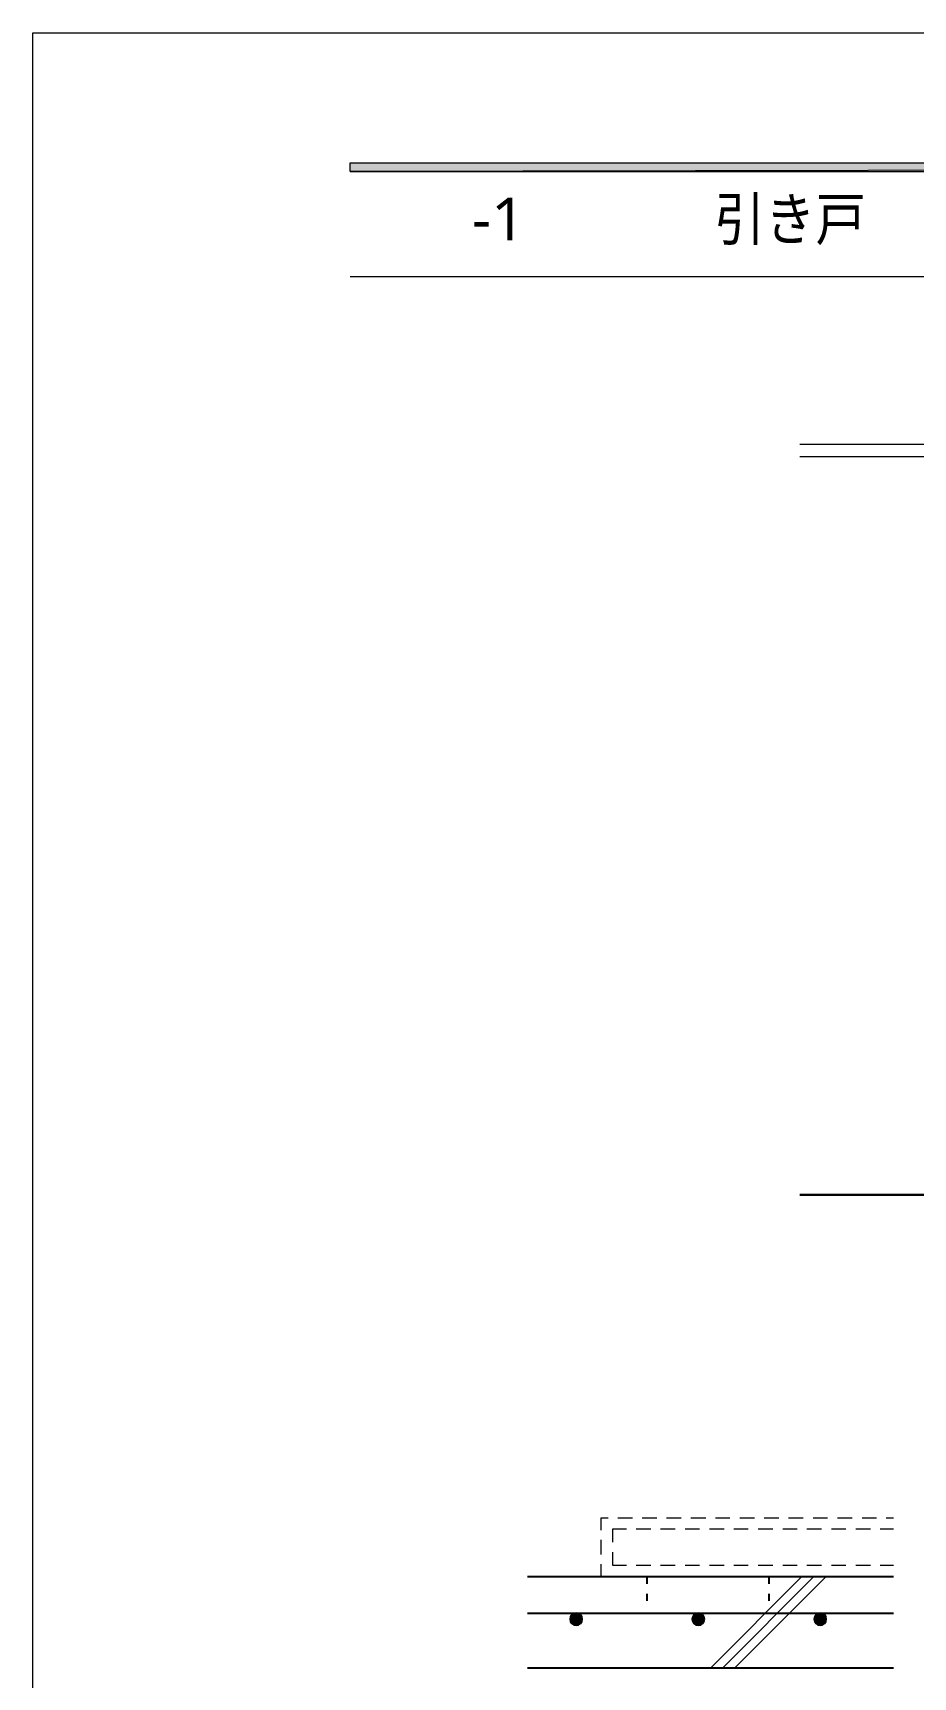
# Model space of a CAD drawing. Header units: millimetres. Extents: x 0 to 420, y 0 to 297.
# Drawn here: x 0.2 to 72.3, y 162.2 to 297 of the extents above; entities that cross this region are included whole.
import ezdxf
from ezdxf.enums import TextEntityAlignment as Align

# ---------------------------------------------------------------- set-up
doc = ezdxf.new("R2010")
doc.units = ezdxf.units.MM
doc.styles.add('kst32b', font='NotoSansJP-Variable.ttf')

msp = doc.modelspace()

# ---------------------------------------------------------------- hatches: boundary and pattern name
h = msp.add_hatch(color=7)
h.paths.add_polyline_path([(394.17, 285.62), (394.17, 286.32), (26.18, 285.62), (394.17, 285.62)])
h.paths.add_polyline_path([(394.17, 286.32), (26.18, 285.62), (26.18, 286.32), (394.17, 286.32)])
h = msp.add_hatch(color=7)
h.paths.add_polyline_path([(44.37, 167.32), (44.26, 167.15), (44.73, 166.96), (44.37, 167.32)])
h.paths.add_polyline_path([(44.26, 167.15), (44.73, 166.96), (44.24, 166.96), (44.26, 167.15)])
h.paths.add_polyline_path([(44.73, 166.96), (44.24, 166.96), (44.26, 166.77), (44.73, 166.96)])
h = msp.add_hatch(color=7)
h.paths.add_polyline_path([(44.92, 167.43), (44.73, 167.47), (44.73, 166.96), (44.92, 167.43)])
h.paths.add_polyline_path([(44.73, 167.47), (44.73, 166.96), (44.53, 167.43), (44.73, 167.47)])
h.paths.add_polyline_path([(44.73, 166.96), (44.53, 167.43), (44.37, 167.32), (44.73, 166.96)])
h = msp.add_hatch(color=7)
h.paths.add_polyline_path([(45.23, 166.96), (45.19, 167.15), (44.73, 166.96), (45.23, 166.96)])
h.paths.add_polyline_path([(45.19, 167.15), (44.73, 166.96), (45.09, 167.32), (45.19, 167.15)])
h.paths.add_polyline_path([(44.73, 166.96), (45.09, 167.32), (44.92, 167.43), (44.73, 166.96)])
h = msp.add_hatch(color=7)
h.paths.add_polyline_path([(54.38, 167.32), (54.27, 167.15), (54.74, 166.96), (54.38, 167.32)])
h.paths.add_polyline_path([(54.27, 167.15), (54.74, 166.96), (54.23, 166.96), (54.27, 167.15)])
h.paths.add_polyline_path([(54.74, 166.96), (54.23, 166.96), (54.27, 166.77), (54.74, 166.96)])
h = msp.add_hatch(color=7)
h.paths.add_polyline_path([(54.93, 167.43), (54.74, 167.47), (54.74, 166.96), (54.93, 167.43)])
h.paths.add_polyline_path([(54.74, 167.47), (54.74, 166.96), (54.55, 167.43), (54.74, 167.47)])
h.paths.add_polyline_path([(54.74, 166.96), (54.55, 167.43), (54.38, 167.32), (54.74, 166.96)])
h = msp.add_hatch(color=7)
h.paths.add_polyline_path([(55.22, 166.96), (55.18, 167.15), (54.74, 166.96), (55.22, 166.96)])
h.paths.add_polyline_path([(55.18, 167.15), (54.74, 166.96), (55.08, 167.32), (55.18, 167.15)])
h.paths.add_polyline_path([(54.74, 166.96), (55.08, 167.32), (54.93, 167.43), (54.74, 166.96)])
h = msp.add_hatch(color=7)
h.paths.add_polyline_path([(64.37, 167.32), (64.26, 167.15), (64.73, 166.96), (64.37, 167.32)])
h.paths.add_polyline_path([(64.26, 167.15), (64.73, 166.96), (64.22, 166.96), (64.26, 167.15)])
h.paths.add_polyline_path([(64.73, 166.96), (64.22, 166.96), (64.26, 166.77), (64.73, 166.96)])
h = msp.add_hatch(color=7)
h.paths.add_polyline_path([(64.92, 167.43), (64.73, 167.47), (64.73, 166.96), (64.92, 167.43)])
h.paths.add_polyline_path([(64.73, 167.47), (64.73, 166.96), (64.54, 167.43), (64.73, 167.47)])
h.paths.add_polyline_path([(64.73, 166.96), (64.54, 167.43), (64.37, 167.32), (64.73, 166.96)])
h = msp.add_hatch(color=7)
h.paths.add_polyline_path([(65.24, 166.96), (65.19, 167.15), (64.73, 166.96), (65.24, 166.96)])
h.paths.add_polyline_path([(65.19, 167.15), (64.73, 166.96), (65.09, 167.32), (65.19, 167.15)])
h.paths.add_polyline_path([(64.73, 166.96), (65.09, 167.32), (64.92, 167.43), (64.73, 166.96)])
h = msp.add_hatch(color=7)
h.paths.add_polyline_path([(44.26, 166.77), (44.37, 166.62), (44.73, 166.96), (44.26, 166.77)])
h.paths.add_polyline_path([(44.37, 166.62), (44.73, 166.96), (44.53, 166.5), (44.37, 166.62)])
h.paths.add_polyline_path([(44.73, 166.96), (44.53, 166.5), (44.73, 166.48), (44.73, 166.96)])
h = msp.add_hatch(color=7)
h.paths.add_polyline_path([(44.73, 166.48), (44.92, 166.5), (44.73, 166.96), (44.73, 166.48)])
h.paths.add_polyline_path([(44.92, 166.5), (44.73, 166.96), (45.09, 166.62), (44.92, 166.5)])
h.paths.add_polyline_path([(44.73, 166.96), (45.09, 166.62), (45.19, 166.77), (44.73, 166.96)])
for points in [[(45.19, 166.77), (45.23, 166.96), (44.73, 166.96), (45.19, 166.77)], [(55.18, 166.77), (55.22, 166.96), (54.74, 166.96), (55.18, 166.77)], [(65.19, 166.77), (65.24, 166.96), (64.73, 166.96), (65.19, 166.77)]]:
    msp.add_hatch(color=7).paths.add_polyline_path(points)
h = msp.add_hatch(color=7)
h.paths.add_polyline_path([(54.27, 166.77), (54.38, 166.62), (54.74, 166.96), (54.27, 166.77)])
h.paths.add_polyline_path([(54.38, 166.62), (54.74, 166.96), (54.55, 166.5), (54.38, 166.62)])
h.paths.add_polyline_path([(54.74, 166.96), (54.55, 166.5), (54.74, 166.48), (54.74, 166.96)])
h = msp.add_hatch(color=7)
h.paths.add_polyline_path([(54.74, 166.48), (54.93, 166.5), (54.74, 166.96), (54.74, 166.48)])
h.paths.add_polyline_path([(54.93, 166.5), (54.74, 166.96), (55.08, 166.62), (54.93, 166.5)])
h.paths.add_polyline_path([(54.74, 166.96), (55.08, 166.62), (55.18, 166.77), (54.74, 166.96)])
h = msp.add_hatch(color=7)
h.paths.add_polyline_path([(64.26, 166.77), (64.37, 166.62), (64.73, 166.96), (64.26, 166.77)])
h.paths.add_polyline_path([(64.37, 166.62), (64.73, 166.96), (64.54, 166.5), (64.37, 166.62)])
h.paths.add_polyline_path([(64.73, 166.96), (64.54, 166.5), (64.73, 166.48), (64.73, 166.96)])
h = msp.add_hatch(color=7)
h.paths.add_polyline_path([(64.73, 166.48), (64.92, 166.5), (64.73, 166.96), (64.73, 166.48)])
h.paths.add_polyline_path([(64.92, 166.5), (64.73, 166.96), (65.09, 166.62), (64.92, 166.5)])
h.paths.add_polyline_path([(64.73, 166.96), (65.09, 166.62), (65.19, 166.77), (64.73, 166.96)])

# ---------------------------------------------------------------- linework, layer by layer
at = {"lineweight": 13}
msp.add_lwpolyline([(0.19, 0), (0.19, 296.97), (420.16, 296.97), (420.16, 0)], close=True, dxfattribs=at)
at = {"lineweight": 0}
for points in [[(394.17, 285.62), (394.17, 286.32), (26.18, 285.62)], [(394.17, 286.32), (26.18, 285.62), (26.18, 286.32)], [(44.26, 167.15), (44.73, 166.96), (44.24, 166.96)], [(44.37, 167.32), (44.26, 167.15), (44.73, 166.96)], [(44.73, 166.96), (44.53, 167.43), (44.37, 167.32)], [(44.73, 167.47), (44.73, 166.96), (44.53, 167.43)], [(44.92, 167.43), (44.73, 167.47), (44.73, 166.96)], [(44.73, 166.96), (45.09, 167.32), (44.92, 167.43)], [(45.19, 167.15), (44.73, 166.96), (45.09, 167.32)], [(45.23, 166.96), (45.19, 167.15), (44.73, 166.96)], [(54.27, 167.15), (54.74, 166.96), (54.23, 166.96)], [(54.38, 167.32), (54.27, 167.15), (54.74, 166.96)], [(54.74, 166.96), (54.55, 167.43), (54.38, 167.32)], [(54.74, 167.47), (54.74, 166.96), (54.55, 167.43)], [(54.93, 167.43), (54.74, 167.47), (54.74, 166.96)], [(54.74, 166.96), (55.08, 167.32), (54.93, 167.43)], [(55.18, 167.15), (54.74, 166.96), (55.08, 167.32)], [(55.22, 166.96), (55.18, 167.15), (54.74, 166.96)], [(64.26, 167.15), (64.73, 166.96), (64.22, 166.96)], [(64.37, 167.32), (64.26, 167.15), (64.73, 166.96)], [(64.73, 166.96), (64.54, 167.43), (64.37, 167.32)], [(64.73, 167.47), (64.73, 166.96), (64.54, 167.43)], [(64.92, 167.43), (64.73, 167.47), (64.73, 166.96)], [(64.73, 166.96), (65.09, 167.32), (64.92, 167.43)], [(65.19, 167.15), (64.73, 166.96), (65.09, 167.32)], [(65.24, 166.96), (65.19, 167.15), (64.73, 166.96)], [(44.73, 166.96), (44.24, 166.96), (44.26, 166.77)], [(44.26, 166.77), (44.37, 166.62), (44.73, 166.96)], [(44.37, 166.62), (44.73, 166.96), (44.53, 166.5)], [(44.73, 166.96), (44.53, 166.5), (44.73, 166.48)], [(44.73, 166.48), (44.92, 166.5), (44.73, 166.96)], [(44.92, 166.5), (44.73, 166.96), (45.09, 166.62)], [(44.73, 166.96), (45.09, 166.62), (45.19, 166.77)], [(45.19, 166.77), (45.23, 166.96), (44.73, 166.96)], [(54.74, 166.96), (54.23, 166.96), (54.27, 166.77)], [(54.27, 166.77), (54.38, 166.62), (54.74, 166.96)], [(54.38, 166.62), (54.74, 166.96), (54.55, 166.5)], [(54.74, 166.96), (54.55, 166.5), (54.74, 166.48)], [(54.74, 166.48), (54.93, 166.5), (54.74, 166.96)], [(54.93, 166.5), (54.74, 166.96), (55.08, 166.62)], [(54.74, 166.96), (55.08, 166.62), (55.18, 166.77)], [(55.18, 166.77), (55.22, 166.96), (54.74, 166.96)], [(64.73, 166.96), (64.22, 166.96), (64.26, 166.77)], [(64.26, 166.77), (64.37, 166.62), (64.73, 166.96)], [(64.37, 166.62), (64.73, 166.96), (64.54, 166.5)], [(64.73, 166.96), (64.54, 166.5), (64.73, 166.48)], [(64.73, 166.48), (64.92, 166.5), (64.73, 166.96)], [(64.92, 166.5), (64.73, 166.96), (65.09, 166.62)], [(64.73, 166.96), (65.09, 166.62), (65.19, 166.77)], [(65.19, 166.77), (65.24, 166.96), (64.73, 166.96)]]:
    msp.add_lwpolyline(points, close=True, dxfattribs=at)
at = {"lineweight": 13}
for points in [[(394.17, 276.99), (26.18, 276.99)], [(63.03, 263.25), (103.23, 263.25), (103.23, 262.23)], [(104.22, 201.74), (104.22, 262.23), (63.03, 262.23)], [(47.33, 175.26), (46.74, 175.26)], [(46.74, 175.26), (46.74, 174.27)], [(49.32, 175.26), (48.13, 175.26)], [(51.33, 175.26), (50.12, 175.26)], [(53.32, 175.26), (52.13, 175.26)], [(55.33, 175.26), (54.12, 175.26)], [(57.32, 175.26), (56.13, 175.26)], [(59.33, 175.26), (58.12, 175.26)], [(61.32, 175.26), (60.13, 175.26)], [(63.33, 175.26), (62.12, 175.26)], [(65.32, 175.26), (64.14, 175.26)], [(67.33, 175.26), (66.12, 175.26)], [(69.32, 175.26), (68.14, 175.26)], [(70.72, 175.26), (70.13, 175.26)], [(47.73, 174.37), (48.83, 174.37)], [(47.73, 173.27), (47.73, 174.37)], [(49.64, 174.37), (50.82, 174.37)], [(51.63, 174.37), (52.83, 174.37)], [(53.64, 174.37), (54.82, 174.37)], [(55.63, 174.37), (56.83, 174.37)], [(57.64, 174.37), (58.82, 174.37)], [(59.63, 174.37), (60.83, 174.37)], [(61.64, 174.37), (62.82, 174.37)], [(63.63, 174.37), (64.83, 174.37)], [(65.64, 174.37), (66.82, 174.37)], [(67.63, 174.37), (68.83, 174.37)], [(69.64, 174.37), (70.72, 174.37)], [(46.74, 173.46), (46.74, 172.28)], [(46.74, 171.47), (46.74, 170.48)], [(47.73, 171.37), (47.73, 172.47)], [(48.83, 171.37), (47.73, 171.37)], [(50.82, 171.37), (49.64, 171.37)], [(52.83, 171.37), (51.63, 171.37)], [(54.82, 171.37), (53.64, 171.37)], [(56.83, 171.37), (55.63, 171.37)], [(58.82, 171.37), (57.64, 171.37)], [(60.83, 171.37), (59.63, 171.37)], [(62.82, 171.37), (61.64, 171.37)], [(64.83, 171.37), (63.63, 171.37)], [(66.82, 171.37), (65.64, 171.37)], [(68.83, 171.37), (67.63, 171.37)], [(70.72, 171.37), (69.64, 171.37)], [(63.2, 170.48), (55.71, 162.96)], [(56.71, 162.96), (64.2, 170.48)], [(65.19, 170.48), (57.7, 162.96)]]:
    msp.add_lwpolyline(points, dxfattribs=at)
at = {"lineweight": 30}
msp.add_lwpolyline([(63.03, 201.74), (195.33, 201.74)], dxfattribs=at)
at = {"lineweight": 25}
for points in [[(40.72, 170.48), (70.72, 170.48)], [(50.52, 169.86), (50.52, 170.48)], [(60.54, 169.86), (60.54, 170.48)], [(50.52, 168.47), (50.52, 169.06)], [(60.54, 168.47), (60.54, 169.06)], [(40.72, 167.47), (70.72, 167.47)], [(70.72, 162.96), (40.72, 162.96)]]:
    msp.add_lwpolyline(points, dxfattribs=at)
for points in [[(45.21, 166.97), (45.17, 167.17), (45.07, 167.32), (44.91, 167.43), (44.71, 167.47), (44.52, 167.43), (44.36, 167.32), (44.26, 167.17), (44.22, 166.97), (44.26, 166.78), (44.36, 166.62), (44.52, 166.51), (44.71, 166.48), (44.91, 166.51), (45.07, 166.62), (45.17, 166.78)], [(55.22, 166.97), (55.18, 167.17), (55.08, 167.32), (54.92, 167.43), (54.73, 167.47), (54.53, 167.43), (54.37, 167.32), (54.27, 167.17), (54.23, 166.97), (54.27, 166.78), (54.37, 166.62), (54.53, 166.51), (54.73, 166.48), (54.92, 166.51), (55.08, 166.62), (55.18, 166.78)], [(65.21, 166.97), (65.18, 167.17), (65.07, 167.32), (64.91, 167.43), (64.72, 167.47), (64.52, 167.43), (64.37, 167.32), (64.26, 167.17), (64.22, 166.97), (64.26, 166.78), (64.37, 166.62), (64.52, 166.51), (64.72, 166.48), (64.91, 166.51), (65.07, 166.62), (65.18, 166.78)]]:
    msp.add_lwpolyline(points, close=True, dxfattribs=at)

# ---------------------------------------------------------------- texts
at = {"style": 'kst32b'}
for s, p, p2 in [('-1', (36.17, 279.97), (40.54, 279.97)), ('引き戸', (56.05, 279.97), (68.46, 279.97))]:
    msp.add_text(s, height=3.491, dxfattribs=at).set_placement(p, p2, align=Align.FIT)

doc.saveas('drawing.dxf')
